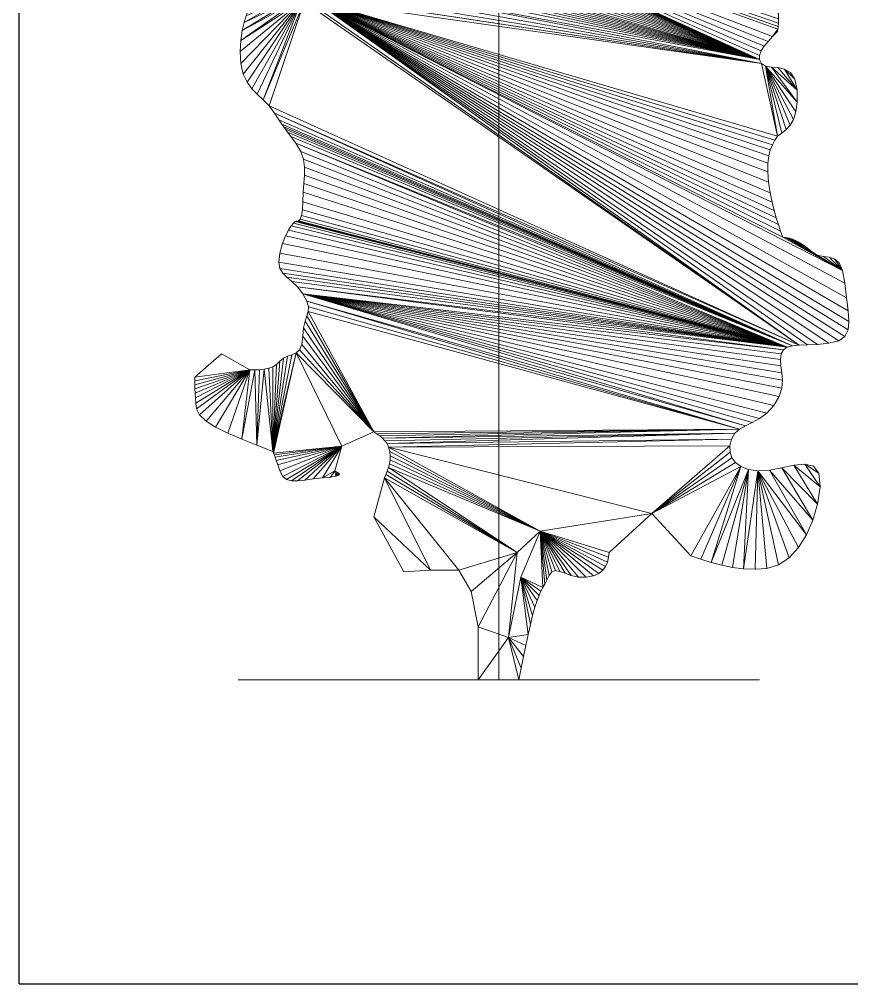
# Model space of a CAD drawing. Header units: metres. Extents: x 42 to 294, y -52 to 32.
# Drawn here: x 262.867 to 263.964, y 8.492 to 9.762 of the extents above; entities that cross this region are included whole.
import ezdxf

# ---------------------------------------------------------------- set-up
doc = ezdxf.new("R2010")
doc.units = ezdxf.units.M
doc.header["$LTSCALE"] = 0.15
doc.layers.add('A-WALL', color=2, linetype='Continuous', lineweight=30)
doc.layers.add('L-PLNTBEM', color=3, linetype='Continuous', lineweight=9)

# ---------------------------------------------------------------- blocks, each defined once
blk = doc.blocks.new('RPC Tree - Deciduous - Gray Birch - 1_5 Meter-18-Este')
at = {"layer": 'L-PLNTBEM'}
mesh = blk.add_polyface(dxfattribs=at)
corners = [(-8.4552, 10.2732), (-8.4412, 10.3035), (-8.1775, 10.344), (-8.1545, 10.3241), (-8.151, 10.3175), (-8.1496, 10.3082), (-8.1484, 10.2976), (-8.145, 10.288), (-8.1397, 10.279), (-8.133, 10.2707), (-8.4832, 10.2545), (-8.1077, 10.2475), (-8.6114, 10.1472), (-8.0559, 10.1791), (-8.0571, 10.1743), (-8.0575, 10.1694), (-8.0572, 10.1637), (-8.0563, 10.1566), (-8.0639, 10.0349), (-8.0703, 10.0322), (-8.6155, 10.1457), (-8.1056, 9.9169), (-8.4491, 10.1013), (-8.4491, 10.1199), (-8.4491, 10.1192), (-8.4491, 10.1426), (-8.4491, 10.1332), (-8.4491, 10.0703), (-8.4491, 10.0853), (-8.4491, 10.0724), (-8.4491, 10.0633), (-8.4491, 10.0562), (-8.4491, 10.049), (-8.4491, 10.0417), (-8.4491, 10.012), (-8.4491, 10.1208), (-8.4491, 10.1225), (-8.4491, 10), (-8.4491, 10.1776), (-8.4491, 10.1694), (-8.4491, 10.0525), (-8.4491, 10.0446), (-8.4491, 10.0361), (-8.4491, 10), (-8.4491, 10.1962), (-8.4491, 10.1966), (-8.4491, 10), (-8.4491, 10.1967), (-8.4491, 10), (-8.4491, 10.196), (-8.4491, 10.1627), (-8.4491, 10), (-8.4491, 10.1572)]
mesh.append_faces([[corners[k] for k in face] for face in [(37, 38, 39), (25, 27, 40)]], dxfattribs={"vtx0": -1})
mesh.append_faces([[corners[k] for k in face] for face in [(12, 10, 11), (12, 11, 13), (22, 23, 24), (28, 22, 24), (29, 28, 24), (30, 29, 24), (31, 30, 24), (32, 31, 24), (33, 32, 24), (34, 24, 35), (34, 35, 36)]], dxfattribs={"vtx0": -1, "vtx1": -1, "vtx2": -1})
mesh.append_faces([[corners[k] for k in face] for face in [(0, 3, 4), (0, 4, 5), (0, 5, 6), (0, 6, 7), (0, 7, 8), (0, 8, 9), (12, 13, 14), (12, 14, 15), (12, 15, 16), (12, 16, 17), (12, 18, 19), (25, 41, 42)]], dxfattribs={"vtx0": -1, "vtx2": -1})
mesh.append_faces([[corners[k] for k in face] for face in [(0, 1, 2), (10, 0, 11), (20, 12, 21)]], dxfattribs={"vtx1": -1, "vtx2": -1})
mesh.append_faces([[corners[k] for k in face] for face in [(25, 26, 27), (25, 40, 41), (43, 44, 45), (46, 45, 47), (48, 47, 49), (37, 39, 50), (51, 50, 52)]], dxfattribs={"vtx2": -1})
mesh = blk.add_polyface(dxfattribs=at)
corners = [(-8.6238, 10.1421), (-8.6196, 10.144), (-8.1056, 9.9169), (-8.6283, 10.1397), (-8.6331, 10.1368), (-8.6384, 10.1331), (-8.6441, 10.1286), (-8.6488, 10.123), (-8.6512, 10.1163), (-8.6482, 10.0913), (-8.6505, 10.1003), (-8.6452, 10.0821), (-8.6418, 10.0726), (-8.6418, 10.0671), (-8.6418, 10.0616), (-8.642, 10.056), (-8.6422, 10.0504), (-8.6426, 10.0447), (-8.6432, 10.0389), (-8.6441, 10.0329), (-8.6472, 10.0265), (-8.4491, 10.1622), (-8.4491, 10.1846), (-8.4491, 10.1192), (-8.4491, 10.1404), (-8.4491, 10.1199), (-8.4491, 10.1955), (-8.4491, 10.1665), (-8.4491, 10.1995), (-8.4491, 10.1747), (-8.4491, 10.1962), (-8.4491, 10.15), (-8.4491, 10.158), (-8.4491, 10.1426), (-8.4491, 10.1363), (-8.4491, 10.1314), (-8.4491, 10.1276), (-8.4491, 9.4634), (-8.4491, 10.1225), (-8.4491, 10.1248), (-8.4491, 10), (-8.4491, 10.1752)]
mesh.append_faces([[corners[k] for k in face] for face in [(29, 26, 30), (40, 37, 30)]], dxfattribs={"vtx0": -1, "vtx1": -1})
mesh.append_faces([[corners[k] for k in face] for face in [(21, 22, 23), (24, 21, 23), (25, 24, 23), (26, 27, 28), (31, 32, 29), (33, 31, 30), (34, 33, 30), (35, 34, 30), (36, 35, 30), (37, 38, 39), (37, 36, 30), (32, 27, 26), (32, 26, 29), (27, 41, 28)]], dxfattribs={"vtx0": -1, "vtx1": -1, "vtx2": -1})
mesh.append_faces([[corners[k] for k in face] for face in [(31, 29, 30)]], dxfattribs={"vtx0": -1, "vtx2": -1})
mesh.append_faces([[corners[k] for k in face] for face in [(0, 1, 2), (3, 0, 2), (4, 3, 2), (5, 4, 2), (6, 5, 2), (7, 6, 2), (8, 7, 2), (9, 10, 2), (11, 9, 2), (12, 11, 2), (13, 12, 2), (14, 13, 2), (15, 14, 2), (16, 15, 2), (17, 16, 2), (18, 17, 2), (19, 18, 2), (20, 19, 2)]], dxfattribs={"vtx1": -1, "vtx2": -1})
mesh = blk.add_polyface(dxfattribs=at)
corners = [(-8.6196, 10.144), (-8.6155, 10.1457), (-8.1056, 9.9169), (-8.6927, 9.9955), (-8.103, 9.9117), (-8.082, 9.816), (-8.0855, 9.8105), (-8.0887, 9.8045), (-8.0915, 9.7978), (-8.0936, 9.7899), (-8.0948, 9.7805), (-8.4491, 9.8534), (-8.4491, 9.8659), (-8.4491, 9.9235), (-8.4491, 9.8394), (-8.4491, 9.9185), (-8.4491, 9.8256), (-8.4491, 9.814), (-8.4491, 9.9152), (-8.4491, 9.7956), (-8.4491, 9.914), (-8.4491, 9.788), (-8.4491, 9.9134), (-8.4491, 9.9123), (-8.4491, 9.781), (-8.4491, 9.9116), (-8.4491, 9.7524), (-8.4491, 9.9121), (-8.4491, 9.7379), (-8.4491, 9.9148), (-8.4491, 9.9726), (-8.4491, 9.8591), (-8.4491, 9.8529), (-8.4491, 9.9789), (-8.4491, 9.8461), (-8.4491, 9.9857), (-8.4491, 9.8384), (-8.4491, 9.2797), (-8.4491, 10.196), (-8.4491, 10.1941), (-8.4491, 10.1906), (-8.4491, 10.1853), (-8.4491, 10.1776), (-8.4491, 10.1572), (-8.4491, 10.1527), (-8.4491, 10.1489), (-8.4491, 10.1456), (-8.4491, 10.1426), (-8.4491, 9.9933), (-8.4491, 9.8293), (-8.4491, 10), (-8.4491, 9.5324), (-8.4491, 10), (-8.4491, 10), (-8.4491, 9.6891), (-8.4491, 10.0009), (-8.4491, 9.6845), (-8.4491, 9.5865), (-8.4491, 10), (-8.4491, 10), (-8.4491, 10), (-8.4491, 9.8184), (-8.4491, 10), (-8.4491, 10), (-8.4491, 9.6784)]
mesh.append_faces([[corners[k] for k in face] for face in [(50, 51, 47), (55, 56, 63)]], dxfattribs={"vtx0": -1, "vtx1": -1})
mesh.append_faces([[corners[k] for k in face] for face in [(3, 4, 5), (3, 6, 7), (3, 7, 8), (3, 8, 9), (3, 9, 10), (11, 12, 13), (14, 11, 15), (16, 14, 15), (17, 16, 18), (19, 18, 20), (21, 20, 22), (21, 22, 23), (24, 23, 25), (26, 25, 27), (28, 27, 29), (30, 31, 32), (33, 32, 34), (35, 34, 36), (48, 36, 49), (52, 53, 54), (57, 58, 59), (60, 49, 61), (62, 63, 64)]], dxfattribs={"vtx0": -1, "vtx1": -1, "vtx2": -1})
mesh.append_faces([[corners[k] for k in face] for face in [(37, 38, 39), (37, 39, 40), (37, 40, 41), (37, 41, 42), (37, 43, 44), (37, 44, 45), (37, 45, 46), (37, 46, 47)]], dxfattribs={"vtx0": -1, "vtx2": -1})
mesh.append_faces([[corners[k] for k in face] for face in [(0, 1, 2), (55, 52, 56)]], dxfattribs={"vtx1": -1, "vtx2": -1})
mesh = blk.add_polyface(dxfattribs=at)
corners = [(-8.4491, 9.9681), (-8.4491, 9.9746), (-8.4491, 9.9731), (-8.4491, 9.9713), (-8.4491, 9.9691), (-8.4491, 10.0344), (-8.4491, 10.0417), (-8.4491, 10.1192), (-8.4491, 10.0269), (-8.4491, 10.0195), (-8.4491, 10.012), (-8.4491, 9.9662), (-8.4491, 9.9614), (-8.4491, 9.9625), (-8.4491, 9.9576), (-8.4491, 9.9543), (-8.4491, 9.9513), (-8.4491, 10), (-8.4491, 10), (-8.4491, 10.1966), (-8.4491, 10), (-8.4491, 10.1967), (-8.4491, 10), (-8.4491, 10), (-8.4491, 10.1627), (-8.4491, 10.0678), (-8.4491, 10.0658), (-8.4491, 10.0628), (-8.4491, 10.0692), (-8.4491, 10.0703), (-8.4491, 10.0585), (-8.4491, 10.0525), (-8.4491, 10.1426), (-8.4491, 10.0361), (-8.4491, 10.0285), (-8.4491, 10.0215), (-8.4491, 10.0147), (-8.4491, 10.008), (-8.4491, 10), (-8.4491, 10.0009), (-8.4491, 10), (-8.4491, 10), (-8.4491, 10.1962), (-8.4491, 10), (-8.4491, 10), (-8.4491, 10), (-8.4491, 10), (-8.4491, 10), (-8.4491, 10), (-8.4491, 10), (-8.4491, 10), (-8.4491, 10)]
mesh.append_faces([[corners[k] for k in face] for face in [(25, 26, 27), (28, 25, 27), (29, 28, 27), (29, 27, 30), (29, 30, 31), (32, 36, 37)]])
mesh.append_faces([[corners[k] for k in face] for face in [(32, 35, 36), (18, 41, 42), (41, 43, 42), (46, 47, 32)]], dxfattribs={"vtx0": -1})
mesh.append_faces([[corners[k] for k in face] for face in [(17, 18, 19), (20, 17, 21), (22, 23, 24)]], dxfattribs={"vtx0": -1, "vtx1": -1})
mesh.append_faces([[corners[k] for k in face] for face in [(0, 1, 2), (0, 2, 3), (0, 3, 4), (5, 6, 7), (8, 5, 7), (9, 8, 7), (10, 9, 7), (0, 4, 11), (12, 0, 11), (12, 11, 13), (12, 13, 14), (15, 12, 14), (15, 14, 16)]], dxfattribs={"vtx0": -1, "vtx1": -1, "vtx2": -1})
mesh.append_faces([[corners[k] for k in face] for face in [(32, 33, 34), (32, 34, 35), (38, 39, 40)]], dxfattribs={"vtx0": -1, "vtx2": -1})
mesh.append_faces([[corners[k] for k in face] for face in [(37, 39, 38), (39, 48, 49), (39, 49, 50), (39, 50, 51)]], dxfattribs={"vtx1": -1})
mesh.append_faces([[corners[k] for k in face] for face in [(32, 37, 38), (44, 32, 45)]], dxfattribs={"vtx2": -1})
mesh = blk.add_polyface(dxfattribs=at)
corners = [(-8.4491, 9.8041), (-8.4491, 9.814), (-8.4491, 9.9152), (-8.4491, 9.7956), (-8.4491, 9.788), (-8.4491, 9.914), (-8.4491, 9.781), (-8.4491, 9.9123), (-8.4491, 9.7741), (-8.4491, 9.9116), (-8.4491, 9.7678), (-8.4491, 9.7626), (-8.4491, 9.7577), (-8.4491, 9.7524), (-8.4491, 9.746), (-8.4491, 9.9121), (-8.4491, 9.7379), (-8.4491, 9.7274), (-8.4491, 9.9148), (-8.4491, 9.7148), (-8.4491, 9.9206), (-8.4491, 9.701), (-8.4491, 9.6865), (-8.4491, 9.9303), (-8.4491, 9.6564), (-8.4491, 9.9423), (-8.4491, 9.5876), (-8.4491, 9.9541), (-8.4491, 9.4634), (-8.4491, 9.9658), (-8.4491, 9.9774), (-8.4491, 9.9889), (-8.4491, 10.0005), (-8.4491, 9.2797), (-8.4491, 10), (-8.4491, 10.196), (-8.4491, 10), (-8.4491, 10.1572), (-8.4491, 10), (-8.4491, 10.1426), (-8.4491, 10), (-8.4491, 9.5471), (-8.4491, 10), (-8.4491, 9.8081), (-8.4491, 9.8004), (-8.4491, 9.6891), (-8.4491, 9.8184), (-8.4491, 10), (-8.4491, 9.6845), (-8.4491, 9.6784), (-8.4491, 9.6703), (-8.4491, 10), (-8.4491, 9.6602), (-8.4491, 10.1776), (-8.4491, 10), (-8.4491, 10), (-8.4491, 10)]
mesh.append_faces([[corners[k] for k in face] for face in [(38, 33, 39)]], dxfattribs={"vtx0": -1, "vtx1": -1})
mesh.append_faces([[corners[k] for k in face] for face in [(0, 1, 2), (3, 0, 2), (4, 3, 5), (6, 4, 7), (8, 6, 9), (10, 8, 9), (11, 10, 9), (12, 11, 9), (13, 12, 9), (14, 13, 15), (16, 14, 15), (17, 16, 18), (19, 17, 18), (19, 18, 20), (21, 19, 20), (22, 21, 20), (22, 20, 23), (24, 23, 25), (26, 25, 27), (28, 27, 29), (28, 29, 30), (28, 30, 31), (28, 31, 32), (33, 34, 35), (33, 36, 37), (40, 41, 42), (43, 44, 45), (46, 43, 45), (47, 48, 49), (39, 49, 50), (51, 50, 52), (33, 53, 54), (55, 46, 45), (56, 45, 48)]], dxfattribs={"vtx0": -1, "vtx1": -1, "vtx2": -1})
mesh = blk.add_polyface(dxfattribs=at)
corners = [(-8.0479, 10.0501), (-8.0493, 10.0376), (-8.0568, 10.0365), (-8.0639, 10.0349), (-8.0465, 10.0624), (-8.0815, 9.9567), (-8.082, 9.9536), (-8.0884, 9.9472), (-8.6114, 10.1472), (-8.0703, 10.0322), (-8.0756, 10.028), (-8.0796, 10.0216), (-8.0818, 10.0125), (-8.082, 10.0003), (-8.082, 10), (-8.0812, 9.9878), (-8.0808, 9.978), (-8.0807, 9.9704), (-8.0808, 9.9647), (-8.0811, 9.9602), (-8.0944, 9.9407), (-8.0996, 9.9344), (-8.1034, 9.9283), (-8.1056, 9.9224), (-8.1056, 9.9169), (-8.6538, 10.0194), (-8.103, 9.9117), (-8.0727, 9.9044), (-8.065, 9.8999), (-8.0592, 9.8912), (-8.0563, 9.8767), (-8.0814, 9.9062), (-8.0901, 9.907), (-8.0563, 9.8606), (-8.0976, 9.9083), (-8.058, 9.8479), (-8.0611, 9.8381), (-8.0653, 9.8306), (-8.0704, 9.8248), (-8.0761, 9.8201), (-8.082, 9.816), (-8.6927, 9.9955), (-8.0855, 9.8105)]
mesh.append_faces([[corners[k] for k in face] for face in [(5, 6, 7), (8, 15, 16), (8, 16, 17), (8, 17, 18), (8, 18, 19), (8, 19, 5), (8, 5, 7), (8, 7, 20), (8, 20, 21), (8, 21, 22), (8, 22, 23), (8, 23, 24), (25, 24, 26), (27, 28, 29), (27, 29, 30), (31, 27, 30), (32, 31, 30), (32, 30, 33), (34, 32, 33), (34, 33, 35), (34, 35, 36), (34, 36, 37), (34, 37, 38), (34, 38, 39), (26, 34, 40), (41, 40, 42), (8, 14, 15)]], dxfattribs={"vtx0": -1, "vtx1": -1, "vtx2": -1})
mesh.append_faces([[corners[k] for k in face] for face in [(0, 2, 3), (8, 9, 10), (8, 10, 11), (8, 11, 12), (8, 12, 13), (8, 13, 14)]], dxfattribs={"vtx0": -1, "vtx2": -1})
mesh.append_faces([[corners[k] for k in face] for face in [(4, 0, 3)]], dxfattribs={"vtx1": -1, "vtx2": -1})
mesh.append_faces([[corners[k] for k in face] for face in [(0, 1, 2)]], dxfattribs={"vtx2": -1})
mesh = blk.add_polyface(dxfattribs=at)
corners = [(-8.4491, 9.9513), (-8.4491, 9.9023), (-8.4491, 9.872), (-8.4491, 9.9563), (-8.4491, 9.9615), (-8.4491, 9.9669), (-8.4491, 9.8654), (-8.4491, 9.9726), (-8.4491, 9.8591), (-8.4491, 9.9543), (-8.4491, 9.9513), (-8.4491, 9.9441), (-8.4491, 9.9467), (-8.4491, 9.9368), (-8.4491, 9.9383), (-8.4491, 9.9298), (-8.4491, 9.929), (-8.4491, 9.9235), (-8.4491, 9.9187), (-8.4491, 9.908), (-8.4491, 9.8978), (-8.4491, 9.8877), (-8.4491, 9.8772), (-8.4491, 9.8659), (-8.4491, 9.8534), (-8.4491, 9.9185), (-8.4491, 9.8256), (-8.4491, 9.9152), (-8.4491, 9.9789), (-8.4491, 9.8529), (-8.4491, 9.9857), (-8.4491, 9.8461), (-8.4491, 9.4634), (-8.4491, 10.012), (-8.4491, 10.1225), (-8.4491, 10.1248), (-8.4491, 10.1276), (-8.4491, 9.9933), (-8.4491, 9.8384), (-8.4491, 10), (-8.4491, 9.5744), (-8.4491, 10.1426), (-8.4491, 10), (-8.4491, 10), (-8.4491, 9.8293), (-8.4491, 10), (-8.4491, 9.8184), (-8.4491, 9.6703), (-8.4491, 10), (-8.4491, 10), (-8.4491, 9.5324), (-8.4491, 10), (-8.4491, 10), (-8.4491, 9.6784)]
mesh.append_faces([[corners[k] for k in face] for face in [(39, 40, 41), (41, 47, 48)]], dxfattribs={"vtx0": -1, "vtx1": -1})
mesh.append_faces([[corners[k] for k in face] for face in [(0, 1, 2), (3, 0, 2), (4, 3, 2), (5, 4, 2), (5, 2, 6), (7, 5, 6), (7, 6, 8), (9, 10, 11), (12, 9, 11), (12, 11, 13), (14, 12, 13), (14, 13, 15), (16, 14, 15), (16, 15, 17), (18, 16, 17), (19, 18, 17), (20, 19, 17), (21, 20, 17), (22, 21, 17), (23, 22, 17), (24, 17, 25), (26, 25, 27), (28, 7, 29), (30, 28, 31), (32, 33, 34), (32, 35, 36), (37, 30, 38), (42, 43, 44), (45, 42, 46), (41, 52, 53), (43, 37, 44)]], dxfattribs={"vtx0": -1, "vtx1": -1, "vtx2": -1})
mesh.append_faces([[corners[k] for k in face] for face in [(40, 49, 41), (50, 51, 41)]], dxfattribs={"vtx0": -1, "vtx2": -1})
mesh = blk.add_polyface(dxfattribs=at)
corners = [(-8.6516, 10.1086), (-8.6512, 10.1163), (-8.1056, 9.9169), (-8.6505, 10.1003), (-8.6538, 10.0194), (-8.6472, 10.0265), (-8.6627, 10.0122), (-8.103, 9.9117), (-8.6729, 10.0055), (-8.6833, 9.9997), (-8.6828, 10), (-8.6927, 9.9955), (-8.7767, 10.0011), (-8.7714, 10.0063), (-8.7625, 10.0088), (-8.7792, 9.9947), (-8.7771, 10), (-8.7491, 10.0073), (-8.7799, 9.9884), (-8.7797, 9.9835), (-8.7794, 9.9816), (-8.7353, 10.0035), (-8.7255, 10), (-8.7801, 9.9797), (-8.782, 9.9743), (-8.7845, 9.9658), (-8.7254, 10), (-8.787, 9.9549), (-8.7185, 9.9971), (-8.7135, 9.9949), (-8.7889, 9.9419), (-8.7094, 9.9934), (-8.7897, 9.9273), (-8.7887, 9.9117), (-8.7856, 9.8976), (-8.7807, 9.8869), (-8.7744, 9.8784), (-8.7672, 9.8711), (-8.7595, 9.864), (-8.7052, 9.9928), (-8.7517, 9.8561)]
mesh.append_faces([[corners[k] for k in face] for face in [(9, 10, 7), (11, 9, 7), (15, 16, 14), (18, 15, 17), (19, 18, 17), (20, 19, 17), (23, 20, 22), (24, 23, 22), (25, 24, 22), (27, 25, 28), (27, 28, 29), (30, 27, 29), (30, 29, 31), (32, 30, 31), (33, 32, 31), (34, 33, 31), (35, 34, 31), (36, 35, 31), (37, 36, 31), (38, 37, 31), (38, 31, 39), (40, 38, 39), (25, 26, 28)]], dxfattribs={"vtx0": -1, "vtx1": -1, "vtx2": -1})
mesh.append_faces([[corners[k] for k in face] for face in [(15, 14, 17), (20, 17, 21), (20, 21, 22), (25, 22, 26)]], dxfattribs={"vtx0": -1, "vtx2": -1})
mesh.append_faces([[corners[k] for k in face] for face in [(0, 1, 2), (3, 0, 2), (4, 5, 2), (6, 4, 7), (8, 6, 7), (16, 12, 14), (10, 8, 7)]], dxfattribs={"vtx1": -1, "vtx2": -1})
mesh.append_faces([[corners[k] for k in face] for face in [(12, 13, 14)]], dxfattribs={"vtx2": -1})
mesh = blk.add_polyface(dxfattribs=at)
corners = [(-8.1322, 9.4303), (-8.6138, 9.4265), (-8.7002, 9.5852), (-8.0743, 9.5348), (-8.7071, 9.6085), (-8.7143, 9.6178), (-8.0693, 9.5383), (-8.7215, 9.6246), (-8.7281, 9.6301), (-8.7335, 9.6354), (-8.7302, 9.6847), (-8.7262, 9.6923), (-8.7225, 9.6978), (-8.7193, 9.7015), (-8.7172, 9.7035), (-8.7159, 9.7039), (-8.7146, 9.7039), (-8.7127, 9.7046), (-8.7107, 9.7069), (-8.7089, 9.7114), (-8.7076, 9.7188), (-8.7071, 9.7297), (-8.7066, 9.7422), (-8.7057, 9.7538), (-8.7049, 9.7647), (-8.7049, 9.7752), (-8.7064, 9.7855), (-8.71, 9.796), (-8.7164, 9.8067), (-8.0623, 9.54), (-8.723, 9.8156), (-8.7273, 9.8213), (-8.7301, 9.825), (-8.7324, 9.8281), (-8.735, 9.8318), (-8.0533, 9.5408), (-8.7517, 9.8561), (-8.7052, 9.9928), (-8.7001, 9.9933), (-8.6927, 9.9955), (-8.4491, 9.4634), (-8.4491, 9.4636), (-8.4491, 9.9541), (-8.4491, 10.0005), (-8.4491, 10.012), (-8.4491, 10), (-8.4491, 9.4592), (-8.4491, 10)]
mesh.append_faces([[corners[k] for k in face] for face in [(0, 1, 2), (3, 4, 5), (6, 5, 7), (6, 7, 8), (6, 8, 9), (6, 10, 11), (6, 11, 12), (6, 12, 13), (6, 13, 14), (6, 14, 15), (6, 15, 16), (6, 16, 17), (6, 17, 18), (6, 18, 19), (6, 19, 20), (6, 20, 21), (6, 21, 22), (6, 22, 23), (6, 23, 24), (6, 24, 25), (6, 25, 26), (6, 26, 27), (6, 27, 28), (29, 28, 30), (29, 30, 31), (29, 31, 32), (29, 32, 33), (29, 33, 34), (35, 36, 37), (35, 37, 38), (35, 38, 39), (40, 41, 42), (40, 43, 44), (45, 46, 47), (46, 40, 47)]], dxfattribs={"vtx0": -1, "vtx1": -1, "vtx2": -1})
mesh = blk.add_polyface(dxfattribs=at)
corners = [(-8.0756, 9.4947), (-8.0765, 9.4843), (-8.7071, 9.6085), (-8.0764, 9.5045), (-8.0776, 9.5135), (-8.0773, 9.5292), (-8.0782, 9.5217), (-8.0743, 9.5348), (-8.0693, 9.5383), (-8.7143, 9.6178), (-8.0623, 9.54), (-8.7164, 9.8067), (-8.0533, 9.5408), (-8.7444, 9.8464), (-8.0423, 9.5412), (-8.6927, 9.9955), (-8.0294, 9.5418), (-8.0144, 9.5432), (-8.0012, 9.5464), (-7.9931, 9.5523), (-7.989, 9.5609), (-7.9879, 9.5721), (-7.989, 9.5861), (-7.9911, 9.6029), (-7.9934, 9.6225), (-7.9963, 9.6393), (-8.0976, 9.9083), (-8.0761, 9.8201), (-8.082, 9.816), (-8.0838, 9.7084), (-8.0809, 9.6995), (-8.078, 9.6911), (-8.075, 9.6831), (-8.071, 9.6825), (-8.0668, 9.6817), (-8.0069, 9.6544), (-8.0009, 9.6493), (-8.0139, 9.6565), (-8.0216, 9.6575), (-8.0296, 9.6595), (-8.0377, 9.6644), (-8.0451, 9.6705), (-8.0516, 9.6751), (-8.0573, 9.6783), (-8.0623, 9.6804)]
mesh.append_faces([[corners[k] for k in face] for face in [(0, 1, 2), (3, 0, 2), (4, 3, 2), (5, 6, 2), (7, 5, 2), (8, 7, 9), (10, 8, 11), (12, 10, 13), (14, 12, 15), (16, 14, 15), (17, 16, 15), (18, 17, 15), (19, 18, 15), (20, 19, 15), (21, 20, 15), (22, 21, 15), (23, 22, 15), (24, 23, 15), (25, 24, 15), (26, 27, 28), (15, 29, 30), (15, 30, 31), (15, 31, 32), (25, 15, 32), (25, 32, 33), (25, 33, 34), (35, 36, 25), (37, 35, 25), (38, 37, 25), (39, 38, 25), (39, 25, 34), (40, 39, 34), (41, 40, 34), (42, 41, 34), (43, 42, 34), (44, 43, 34)]], dxfattribs={"vtx0": -1, "vtx1": -1, "vtx2": -1})
mesh = blk.add_polyface(dxfattribs=at)
corners = [(-8.1243, 9.4346), (-8.1322, 9.4303), (-8.7019, 9.5989), (-8.1153, 9.4389), (-8.7071, 9.6085), (-8.1057, 9.4442), (-8.096, 9.4514), (-8.0867, 9.4615), (-8.0798, 9.4732), (-8.0765, 9.4843), (-8.0782, 9.5217), (-8.0776, 9.5135), (-8.6927, 9.9955), (-8.0948, 9.7805), (-8.0949, 9.7691), (-8.0937, 9.7554), (-8.0915, 9.7414), (-8.0891, 9.729), (-8.0866, 9.7181), (-8.0838, 9.7084), (-8.4491, 9.6059), (-8.4491, 9.615), (-8.4491, 9.9423), (-8.4491, 9.5989), (-8.4491, 9.5931), (-8.4491, 9.5876), (-8.4491, 9.5813), (-8.4491, 9.9541), (-8.4491, 9.5324), (-8.4491, 9.5175), (-8.4491, 10), (-8.4491, 9.743), (-8.4491, 9.7064), (-8.4491, 9.7021), (-8.4491, 9.7533), (-8.4491, 9.6986), (-8.4491, 9.7647), (-8.4491, 9.6956), (-8.4491, 9.7943), (-8.4491, 9.6926), (-8.4491, 9.8004), (-8.4491, 9.6891), (-8.4491, 9.6151), (-8.4491, 9.6061), (-8.4491, 9.5972), (-8.4491, 9.5865), (-8.4491, 9.6258), (-8.4491, 9.6373), (-8.4491, 9.6602), (-8.4491, 9.649), (-8.4491, 9.2797), (-8.4491, 9.2819), (-8.4491, 10), (-8.4491, 9.5612), (-8.4491, 9.5471), (-8.4491, 10), (-8.4491, 10)]
mesh.append_faces([[corners[k] for k in face] for face in [(0, 1, 2), (3, 0, 4), (5, 3, 4), (6, 5, 4), (7, 6, 4), (8, 7, 4), (9, 8, 4), (10, 11, 4), (12, 13, 14), (12, 14, 15), (12, 15, 16), (12, 16, 17), (12, 17, 18), (12, 18, 19), (20, 21, 22), (23, 20, 22), (24, 23, 22), (25, 24, 22), (26, 25, 27), (28, 29, 30), (31, 32, 33), (34, 33, 35), (36, 35, 37), (38, 37, 39), (40, 39, 41), (42, 43, 44), (42, 44, 45), (46, 42, 45), (47, 46, 45), (45, 48, 49), (47, 45, 49), (50, 51, 52), (53, 54, 55), (54, 28, 56), (29, 50, 30)]], dxfattribs={"vtx0": -1, "vtx1": -1, "vtx2": -1})
mesh = blk.add_polyface(dxfattribs=at)
corners = [(-8.4491, 9.4265), (-8.4491, 9.5156), (-8.4491, 9.5304), (-8.4491, 9.4377), (-8.4491, 9.5432), (-8.4491, 9.447), (-8.4491, 9.442), (-8.4491, 9.5543), (-8.4491, 9.4527), (-8.4491, 9.4592), (-8.4491, 9.5643), (-8.4491, 9.4636), (-8.4491, 9.5735), (-8.4491, 9.5813), (-8.4491, 9.6715), (-8.4491, 9.6865), (-8.4491, 9.9303), (-8.4491, 9.6564), (-8.4491, 9.6415), (-8.4491, 9.9423), (-8.4491, 9.6271), (-8.4491, 9.615), (-8.4491, 9.9541), (-8.4491, 10), (-8.4491, 9.2819), (-8.4491, 10), (-8.4491, 9.5744), (-8.4491, 9.5612), (-8.4491, 10), (-8.4491, 9.7254), (-8.4491, 9.7182), (-8.4491, 9.7118), (-8.4491, 9.7064), (-8.4491, 9.7337), (-8.4491, 9.743), (-8.4491, 9.7533), (-8.4491, 9.7021), (-8.4491, 9.7647), (-8.4491, 9.6986), (-8.4491, 9.775), (-8.4491, 9.6956), (-8.4491, 9.7827), (-8.4491, 9.7888), (-8.4491, 9.7943), (-8.4491, 9.8004), (-8.4491, 9.6926), (-8.4491, 9.4592), (-8.4491, 9.2797), (-8.4491, 10), (-8.4491, 10), (-8.4491, 10), (-8.4491, 10), (-8.4491, 9.5865), (-8.4491, 10), (-8.4491, 9.6602), (-8.4491, 10)]
mesh.append_faces([[corners[k] for k in face] for face in [(0, 1, 2), (3, 2, 4), (5, 6, 4), (5, 4, 7), (8, 5, 7), (9, 8, 7), (9, 7, 10), (11, 9, 10), (11, 10, 12), (11, 12, 13), (14, 15, 16), (17, 14, 16), (18, 17, 19), (20, 18, 19), (21, 20, 19), (11, 13, 22), (23, 24, 25), (26, 27, 28), (29, 30, 31), (29, 31, 32), (33, 29, 32), (34, 33, 32), (35, 34, 36), (37, 35, 38), (39, 37, 40), (41, 39, 40), (42, 41, 40), (43, 42, 40), (44, 43, 45), (24, 46, 25), (47, 23, 48), (47, 48, 49), (47, 50, 51), (52, 53, 54), (52, 26, 55)]], dxfattribs={"vtx0": -1, "vtx1": -1, "vtx2": -1})
mesh = blk.add_polyface(dxfattribs=at)
corners = [(-8.8493, 9.4988), (-8.8144, 9.5292), (-8.777, 9.5082), (-8.8493, 9.4938), (-8.8493, 9.4887), (-8.8492, 9.4833), (-8.8489, 9.4775), (-8.8485, 9.4713), (-8.8479, 9.4644), (-8.847, 9.4569), (-8.7876, 9.4169), (-8.7706, 9.5082), (-8.7676, 9.4089), (-8.7642, 9.5084), (-8.758, 9.5091), (-8.7467, 9.4009), (-8.7467, 9.5124), (-8.7417, 9.5155), (-8.7172, 9.7035), (-8.7164, 9.7041), (-8.7159, 9.7039), (-8.7374, 9.5198), (-8.7328, 9.5237), (-8.7273, 9.5261), (-8.7215, 9.528), (-8.7161, 9.5306), (-8.6138, 9.4265), (-8.7115, 9.5348), (-8.7083, 9.5417), (-8.7071, 9.5525), (-8.7062, 9.5638), (-8.7042, 9.5723), (-8.7019, 9.5792), (-8.7002, 9.5852), (-8.1322, 9.4303), (-8.6999, 9.5914), (-8.7019, 9.5989), (-8.1243, 9.4346), (-8.7071, 9.6085), (-8.0693, 9.5383), (-8.7335, 9.6354), (-8.7373, 9.6417), (-8.7388, 9.6502), (-8.7374, 9.6621), (-8.734, 9.6747), (-8.7302, 9.6847), (-8.0623, 9.54), (-8.735, 9.8318), (-8.7387, 9.8374), (-8.7444, 9.8464), (-8.0533, 9.5408), (-8.7517, 9.8561)]
mesh.append_faces([[corners[k] for k in face] for face in [(0, 1, 2), (3, 0, 2), (4, 3, 2), (5, 4, 2), (6, 5, 2), (7, 6, 2), (8, 7, 2), (9, 8, 2), (10, 2, 11), (12, 13, 14), (15, 16, 17), (18, 19, 20), (15, 17, 21), (15, 21, 22), (15, 22, 23), (15, 23, 24), (15, 24, 25), (26, 25, 27), (26, 27, 28), (26, 28, 29), (26, 29, 30), (26, 30, 31), (26, 31, 32), (26, 32, 33), (34, 33, 35), (34, 35, 36), (37, 36, 38), (39, 40, 41), (39, 41, 42), (39, 42, 43), (39, 43, 44), (39, 44, 45), (46, 47, 48), (46, 48, 49), (50, 49, 51)]], dxfattribs={"vtx0": -1, "vtx1": -1, "vtx2": -1})
mesh = blk.add_polyface(dxfattribs=at)
corners = [(-8.3945, 9.2959), (-8.5931, 9.3845), (-8.5923, 9.3897), (-8.5922, 9.3951), (-8.5928, 9.4009), (-8.1322, 9.4303), (-8.6059, 9.4213), (-8.6098, 9.424), (-8.6138, 9.4265), (-8.4491, 9.357), (-8.4491, 9.354), (-8.4491, 9.3182), (-8.4491, 9.358), (-8.4491, 9.3576), (-8.4491, 9.3561), (-8.4491, 9.3542), (-8.4491, 9.3822), (-8.4491, 9.3455), (-8.4491, 9.3833), (-8.4491, 9.3816), (-8.4491, 9.3845), (-8.4491, 9.3863), (-8.4491, 9.3888), (-8.4491, 9.3923), (-8.4491, 9.397), (-8.4491, 9.4032), (-8.4491, 9.4095), (-8.4491, 9.4144), (-8.4491, 9.4181), (-8.4491, 9.421), (-8.4491, 9.4232), (-8.4491, 9.425), (-8.4491, 9.4265), (-8.4491, 9.4301), (-8.4491, 9.5304), (-8.4491, 9.4337), (-8.4491, 9.4377), (-8.4491, 9.442), (-8.4491, 9.5432), (-8.4491, 9.2843), (-8.4491, 9.3612), (-8.4491, 9.3892), (-8.4491, 9.2796), (-8.4491, 9.4195), (-8.4491, 9.4314), (-8.4491, 9.4425), (-8.4491, 9.452), (-8.4491, 9.2819), (-8.4491, 9.4592)]
mesh.append_faces([[corners[k] for k in face] for face in [(0, 1, 2), (0, 2, 3), (0, 3, 4), (5, 6, 7), (5, 7, 8), (9, 10, 11), (12, 9, 11), (13, 12, 11), (14, 13, 11), (15, 14, 11), (16, 15, 17), (18, 16, 19), (20, 18, 19), (21, 20, 19), (22, 21, 19), (23, 22, 19), (24, 23, 19), (25, 24, 19), (26, 25, 19), (27, 26, 19), (28, 27, 19), (29, 28, 19), (30, 29, 19), (31, 30, 19), (32, 31, 19), (33, 32, 34), (35, 33, 34), (36, 35, 34), (37, 36, 38), (39, 40, 41), (42, 41, 43), (42, 43, 44), (42, 44, 45), (42, 45, 46), (47, 46, 48)]], dxfattribs={"vtx0": -1, "vtx1": -1, "vtx2": -1})
mesh = blk.add_polyface(dxfattribs=at)
corners = [(-8.66, 9.3722), (-8.659, 9.3708), (-8.6601, 9.3694), (-8.6637, 9.3681), (-8.6622, 9.3737), (-8.6651, 9.3752), (-8.6706, 9.367), (-8.8433, 9.4489), (-8.847, 9.4569), (-8.777, 9.5082), (-8.8347, 9.4409), (-8.822, 9.4329), (-8.806, 9.4249), (-8.7876, 9.4169), (-8.7676, 9.4089), (-8.7706, 9.5082), (-8.7642, 9.5084), (-8.7467, 9.4009), (-8.758, 9.5091), (-8.7521, 9.5103), (-8.7467, 9.5124), (-8.3945, 9.2959), (-8.5943, 9.3797), (-8.5931, 9.3845), (-8.6814, 9.3659), (-8.5928, 9.4009), (-8.5942, 9.4064), (-8.6558, 9.4079), (-8.6937, 9.3646), (-8.7046, 9.363), (-8.7462, 9.3998), (-8.7161, 9.5306), (-8.7456, 9.3984), (-8.714, 9.362), (-8.722, 9.362), (-8.7285, 9.3638), (-8.7337, 9.368), (-8.7374, 9.3752), (-8.7401, 9.3831), (-8.7421, 9.3891), (-8.7436, 9.3934), (-8.7448, 9.3964), (-8.6138, 9.4265)]
mesh.append_faces([[corners[k] for k in face] for face in [(0, 1, 2), (0, 2, 3), (4, 0, 3), (5, 4, 3), (5, 3, 6), (7, 8, 9), (10, 7, 9), (11, 10, 9), (12, 11, 9), (13, 12, 9), (14, 13, 15), (14, 15, 16), (17, 14, 18), (17, 18, 19), (17, 19, 20), (21, 22, 23), (5, 6, 24), (21, 25, 26), (27, 5, 24), (27, 24, 28), (27, 28, 29), (30, 17, 31), (32, 30, 31), (27, 29, 33), (27, 33, 34), (27, 34, 35), (27, 35, 36), (27, 36, 37), (27, 37, 38), (27, 38, 39), (27, 39, 40), (27, 40, 41), (27, 41, 32), (27, 32, 31), (42, 27, 31)]], dxfattribs={"vtx0": -1, "vtx1": -1, "vtx2": -1})
mesh = blk.add_polyface(dxfattribs=at)
corners = [(-8.4491, 9.4345), (-8.4491, 9.4352), (-8.4491, 9.4389), (-8.4491, 9.4359), (-8.4491, 9.4465), (-8.4491, 9.4382), (-8.4491, 9.4592), (-8.4491, 9.3542), (-8.4491, 9.336), (-8.4491, 9.3455), (-8.4491, 9.3822), (-8.4491, 9.3544), (-8.4491, 9.3622), (-8.4491, 9.3682), (-8.4491, 9.373), (-8.4491, 9.3774), (-8.4491, 9.3816), (-8.4491, 9.4265), (-8.4491, 9.3854), (-8.4491, 9.3891), (-8.4491, 9.3927), (-8.4491, 9.3962), (-8.4491, 9.4778), (-8.4491, 9.4982), (-8.4491, 9.5156), (-8.4491, 9.4732), (-8.4491, 9.4749), (-8.4491, 9.4753), (-8.4491, 9.4737), (-8.4491, 9.4708), (-8.4491, 9.4693), (-8.4491, 9.4616), (-8.4491, 9.4177), (-8.4491, 9.413), (-8.4491, 9.4078), (-8.4491, 9.4009), (-8.4491, 9.4227), (-8.4491, 9.4291), (-8.4491, 9.3947), (-8.4491, 9.4499), (-8.4491, 9.3854), (-8.4491, 9.2819), (-8.4491, 9.2796), (-8.4491, 9.452), (-8.4491, 9.3808), (-8.4491, 9.5175), (-8.4491, 9.2797)]
mesh.append_faces([[corners[k] for k in face] for face in [(0, 1, 2), (3, 0, 2), (3, 2, 4), (5, 3, 4), (5, 4, 6), (7, 8, 9), (10, 9, 11), (10, 11, 12), (10, 12, 13), (10, 13, 14), (10, 14, 15), (10, 15, 16), (17, 16, 18), (17, 18, 19), (17, 19, 20), (17, 20, 21), (17, 21, 5), (17, 5, 6), (17, 6, 22), (17, 22, 23), (17, 23, 24), (25, 26, 27), (25, 27, 28), (29, 25, 28), (29, 28, 30), (29, 30, 31), (32, 33, 34), (32, 34, 35), (36, 32, 35), (37, 36, 38), (31, 39, 40), (29, 31, 40), (41, 42, 43), (29, 40, 44), (45, 29, 46)]], dxfattribs={"vtx0": -1, "vtx1": -1, "vtx2": -1})
mesh = blk.add_polyface(dxfattribs=at)
corners = [(-8.0459, 9.3843), (-8.0345, 9.3814), (-8.0274, 9.3722), (-8.026, 9.3542), (-8.0603, 9.3829), (-8.0294, 9.3316), (-8.0764, 9.3794), (-8.0354, 9.3103), (-8.0926, 9.3761), (-8.1077, 9.3752), (-8.0438, 9.2909), (-8.1202, 9.3772), (-8.1267, 9.2463), (-8.1301, 9.3809), (-8.1692, 9.2546), (-8.1373, 9.3861), (-8.2476, 9.3192), (-8.1421, 9.3926), (-8.1445, 9.4001), (-8.1446, 9.4084), (-8.3945, 9.2959), (-8.5942, 9.4064), (-8.1426, 9.4172), (-8.5963, 9.4111), (-8.1384, 9.4248), (-8.5991, 9.415), (-8.6023, 9.4184), (-8.1322, 9.4303), (-8.6059, 9.4213), (-8.4491, 9.4227), (-8.4491, 9.4009), (-8.4491, 9.3947), (-8.4491, 9.4291), (-8.4491, 9.3912), (-8.4491, 9.3894), (-8.4491, 9.4378), (-8.4491, 9.3878), (-8.4491, 9.4499), (-8.4491, 9.3854), (-8.4491, 9.3365), (-8.4491, 9.3351), (-8.4491, 9.3313), (-8.4491, 9.3639), (-8.4491, 9.3566), (-8.4491, 9.2797), (-8.4491, 9.3729), (-8.4491, 9.3808), (-8.4491, 9.4708)]
mesh.append_faces([[corners[k] for k in face] for face in [(0, 1, 2), (0, 2, 3), (4, 0, 3), (4, 3, 5), (6, 4, 5), (6, 5, 7), (8, 6, 7), (9, 8, 10), (11, 9, 12), (13, 11, 14), (15, 13, 16), (17, 15, 16), (18, 17, 16), (19, 18, 16), (16, 20, 21), (19, 16, 21), (22, 19, 21), (22, 21, 23), (24, 22, 23), (24, 23, 25), (24, 25, 26), (27, 24, 26), (27, 26, 28), (29, 30, 31), (32, 31, 33), (32, 33, 34), (35, 32, 34), (35, 34, 36), (37, 35, 36), (37, 36, 38), (39, 40, 41), (42, 43, 44), (45, 42, 44), (46, 45, 44), (47, 46, 44)]], dxfattribs={"vtx0": -1, "vtx1": -1, "vtx2": -1})
mesh = blk.add_polyface(dxfattribs=at)
corners = [(-8.4491, 9.2983), (-8.4491, 9.2516), (-8.4491, 9.2679), (-8.4491, 9.2889), (-8.4491, 9.3023), (-8.4491, 9.1327), (-8.4491, 9.1233), (-8.4491, 9.1816), (-8.4491, 9.1676), (-8.4491, 9.1536), (-8.4491, 9.3066), (-8.4491, 9.1886), (-8.4491, 9.2166), (-8.4491, 9.2516), (-8.4491, 9.2539), (-8.4491, 9.205), (-8.4491, 9.212), (-8.4491, 9.2353), (-8.4491, 9.2423), (-8.4491, 9.2376), (-8.4491, 9.2586), (-8.4491, 9.2913), (-8.4491, 9.2973), (-8.4491, 9.3113), (-8.4491, 9.3169), (-8.4491, 9.3233), (-8.4491, 9.3051), (-8.4491, 9.3116), (-8.4491, 9.3311), (-8.4491, 9.3162), (-8.4491, 9.3402), (-8.4491, 9.3612), (-8.4491, 9.3486), (-8.4491, 9.3182), (-8.4491, 9.2843), (-8.4491, 9.354), (-8.4491, 9.2813), (-8.4491, 9.2446), (-8.4491, 9.2854), (-8.4491, 9.2898), (-8.4491, 9.2946), (-8.4491, 9.2998), (-8.4491, 9.3057), (-8.4491, 9.2977), (-8.4491, 9.3122), (-8.4491, 9.3034), (-8.4491, 9.3171), (-8.4491, 9.3266), (-8.4491, 9.3542), (-8.4491, 9.336), (-8.4491, 9.2796), (-8.4491, 9.3892)]
mesh.append_faces([[corners[k] for k in face] for face in [(0, 1, 2), (0, 2, 3), (4, 0, 3), (5, 6, 7), (8, 6, 9), (10, 4, 3), (11, 7, 12), (13, 12, 14), (15, 8, 16), (17, 15, 16), (18, 17, 19), (20, 18, 19), (21, 1, 0), (10, 3, 22), (23, 10, 22), (24, 23, 22), (25, 24, 26), (25, 26, 27), (28, 25, 27), (28, 27, 29), (30, 28, 29), (21, 0, 31), (32, 30, 33), (13, 14, 34), (35, 32, 33), (36, 20, 37), (38, 36, 37), (39, 38, 37), (40, 39, 37), (41, 40, 37), (42, 41, 43), (44, 42, 45), (46, 44, 47), (48, 46, 49), (50, 34, 51)]], dxfattribs={"vtx0": -1, "vtx1": -1, "vtx2": -1})
mesh = blk.add_polyface(dxfattribs=at)
corners = [(-8.4365, 9.156), (-8.4762, 9.1), (-8.4762, 9.17), (-8.4249, 9.2679), (-8.4855, 9.2166), (-8.5018, 9.2446), (-8.5391, 9.2446), (-8.5741, 9.2423), (-8.6138, 9.3146), (-8.5998, 9.3659), (-8.5978, 9.3704), (-8.596, 9.375), (-8.5943, 9.3797), (-8.3945, 9.2959), (-8.4491, 9.2353), (-8.4491, 9.2913), (-8.4491, 9.2633), (-8.4491, 9.1676), (-8.4491, 9.2843), (-8.4491, 9.1233), (-8.4491, 9.2469), (-8.4491, 9.205), (-8.4491, 9.2516), (-8.4491, 9.3169), (-8.4491, 9.2973), (-8.4491, 9.3051), (-8.4491, 9.3402), (-8.4491, 9.3162), (-8.4491, 9.3182), (-8.4491, 9.3542), (-8.4491, 9.3171), (-8.4491, 9.2813), (-8.4491, 9.2773), (-8.4491, 9.2586), (-8.4491, 9.3612), (-8.5277, 9.1), (-8.4491, 9.1), (-8.4491, 9.1), (-8.5277, 9.1), (-8.6, 9.1), (-8.6, 9.1), (-8.6637, 9.1), (-8.6637, 9.1), (-8.7168, 9.1), (-8.7168, 9.1), (-8.7574, 9.1), (-8.7832, 9.1), (-8.7923, 9.1), (-8.7832, 9.1), (-8.7574, 9.1)]
mesh.append_faces([[corners[k] for k in face] for face in [(0, 1, 2), (3, 2, 4), (3, 4, 5), (6, 7, 8), (6, 8, 9), (5, 6, 9), (3, 5, 9), (3, 9, 10), (3, 10, 11), (3, 11, 12), (13, 3, 12), (14, 15, 16), (17, 18, 19), (18, 17, 20), (14, 16, 21), (18, 20, 15), (15, 14, 22), (23, 24, 25), (26, 27, 28), (29, 28, 30), (31, 32, 33), (18, 15, 34), (35, 36, 37), (35, 37, 38), (39, 35, 38), (39, 38, 40), (39, 40, 41), (42, 39, 41), (43, 42, 41), (43, 41, 44), (43, 44, 45), (43, 45, 46), (43, 46, 47), (43, 47, 48), (43, 48, 49)]], dxfattribs={"vtx0": -1, "vtx1": -1, "vtx2": -1})
mesh = blk.add_polyface(dxfattribs=at)
corners = [(-8.3935, 9.2168), (-8.396, 9.2113), (-8.4202, 9.2353), (-8.391, 9.2216), (-8.3945, 9.2959), (-8.3884, 9.2262), (-8.3857, 9.2314), (-8.3829, 9.2376), (-8.3793, 9.2425), (-8.3746, 9.2439), (-8.3687, 9.2428), (-8.3617, 9.2404), (-8.3536, 9.2376), (-8.3443, 9.2355), (-8.3339, 9.2353), (-8.3243, 9.237), (-8.3171, 9.2401), (-8.3119, 9.2443), (-8.3084, 9.2494), (-8.3061, 9.2552), (-8.3046, 9.2615), (-8.3036, 9.2679), (-8.2476, 9.3192), (-8.0926, 9.3761), (-8.0354, 9.3103), (-8.0438, 9.2909), (-8.1077, 9.3752), (-8.0543, 9.2742), (-8.0666, 9.2609), (-8.0806, 9.2515), (-8.096, 9.2469), (-8.1116, 9.2458), (-8.1267, 9.2463), (-8.1202, 9.3772), (-8.1412, 9.2481), (-8.1553, 9.251), (-8.1692, 9.2546), (-8.1301, 9.3809), (-8.1828, 9.2588), (-8.1963, 9.2633), (-8.4491, 9.1), (-8.1059, 9.1), (-8.4491, 9.1)]
mesh.append_faces([[corners[k] for k in face] for face in [(0, 1, 2), (3, 0, 2), (3, 2, 4), (5, 3, 4), (6, 5, 4), (7, 6, 4), (8, 7, 4), (9, 8, 4), (10, 9, 4), (11, 10, 4), (12, 11, 4), (13, 12, 4), (14, 13, 4), (15, 14, 4), (16, 15, 4), (17, 16, 4), (18, 17, 4), (19, 18, 4), (20, 19, 4), (21, 20, 4), (22, 21, 4), (23, 24, 25), (26, 25, 27), (26, 27, 28), (26, 28, 29), (26, 29, 30), (26, 30, 31), (26, 31, 32), (33, 32, 34), (33, 34, 35), (33, 35, 36), (37, 36, 38), (37, 38, 39), (37, 39, 22), (40, 41, 42)]], dxfattribs={"vtx0": -1, "vtx1": -1, "vtx2": -1})
mesh = blk.add_polyface(dxfattribs=at)
corners = [(-8.4491, 9.2998), (-8.4491, 9.2446), (-8.4491, 9.2884), (-8.4491, 9.2928), (-8.4491, 9.2977), (-8.4491, 9.3057), (-8.4491, 9.3034), (-8.4491, 9.3122), (-8.4491, 9.3099), (-8.4491, 9.3177), (-8.4491, 9.3266), (-8.4491, 9.3171), (-8.4491, 9.336), (-8.4491, 9.3365), (-8.4491, 9.3313), (-8.4491, 9.3244), (-8.4491, 9.3364), (-8.4491, 9.3356), (-8.4491, 9.3137), (-8.4491, 9.3351), (-8.4491, 9.2983), (-8.4491, 9.3347), (-8.4491, 9.2819), (-8.4491, 9.3345), (-8.4491, 9.2688), (-8.4491, 9.2586), (-8.4491, 9.2511), (-8.4491, 9.246), (-8.4491, 9.2455), (-8.4491, 9.248), (-8.4491, 9.3347), (-8.4491, 9.2497), (-8.4491, 9.3352), (-8.4491, 9.3362), (-8.4491, 9.2496), (-8.4491, 9.2741), (-8.4491, 9.3379), (-8.4491, 9.3401), (-8.4491, 9.3428), (-8.4491, 9.3463), (-8.4491, 9.3508), (-8.4491, 9.3566), (-8.4491, 9.2797)]
mesh.append_faces([[corners[k] for k in face] for face in [(0, 1, 2), (0, 2, 3), (0, 3, 4), (5, 4, 6), (7, 6, 8), (7, 8, 9), (7, 9, 10), (11, 10, 12), (13, 14, 15), (16, 13, 15), (17, 16, 15), (17, 15, 18), (19, 17, 18), (19, 18, 20), (21, 19, 20), (21, 20, 22), (23, 21, 22), (23, 22, 24), (23, 24, 25), (23, 25, 26), (23, 26, 27), (23, 28, 29), (30, 23, 29), (30, 29, 31), (32, 30, 31), (33, 32, 31), (33, 31, 34), (33, 34, 35), (36, 33, 35), (37, 36, 35), (38, 37, 35), (39, 38, 35), (40, 39, 35), (41, 40, 35), (41, 35, 42)]], dxfattribs={"vtx0": -1, "vtx1": -1, "vtx2": -1})
mesh = blk.add_polyface(dxfattribs=at)
corners = [(-8.4491, 9.1327), (-8.4491, 9.1), (-8.4491, 9.1233), (-8.4491, 9.1886), (-8.4491, 9.1816), (-8.4491, 9.1), (-8.4491, 9.1536), (-8.4491, 9.2516), (-8.4491, 9.2166), (-8.4491, 9.1676), (-8.4491, 9.212), (-8.4491, 9.2353), (-8.4491, 9.2376), (-8.4491, 9.2586), (-8.4491, 9.2446), (-8.4491, 9.2796), (-8.4491, 9.2843), (-8.4491, 9.235), (-8.4491, 9.2399), (-8.4491, 9.2773), (-8.4491, 9.2302), (-8.4491, 9.2808), (-8.4491, 9.2259), (-8.4491, 9.2844), (-8.4491, 9.2221), (-8.4491, 9.2192), (-8.4491, 9.2173), (-8.4491, 9.2166), (-8.4491, 9.217), (-8.4491, 9.2179), (-8.4491, 9.2194), (-8.4491, 9.2212), (-8.4491, 9.2234), (-8.4491, 9.2258), (-8.4491, 9.2283), (-8.4491, 9.2884), (-8.4491, 9.2399), (-8.4491, 9.2501), (-8.4491, 9.2579), (-8.4491, 9.2467), (-8.4491, 9.2663), (-8.4491, 9.2496), (-8.4491, 9.2741), (-8.4491, 9.3345), (-8.4491, 9.246), (-8.4491, 9.2432), (-8.4491, 9.2423), (-8.4491, 9.2432), (-8.4491, 9.2455)]
mesh.append_faces([[corners[k] for k in face] for face in [(0, 1, 2), (3, 0, 4), (2, 1, 5), (2, 5, 6), (7, 3, 8), (9, 6, 10), (11, 10, 12), (13, 12, 14), (15, 7, 16), (17, 18, 19), (20, 17, 19), (20, 19, 21), (22, 20, 21), (22, 21, 23), (24, 22, 23), (25, 24, 23), (26, 25, 23), (27, 26, 23), (28, 27, 23), (29, 28, 23), (30, 29, 23), (31, 30, 23), (32, 31, 23), (33, 32, 23), (34, 33, 23), (14, 34, 23), (14, 23, 35), (36, 37, 38), (39, 36, 38), (39, 38, 40), (41, 40, 42), (43, 44, 45), (43, 45, 46), (43, 46, 47), (43, 47, 48)]], dxfattribs={"vtx0": -1, "vtx1": -1, "vtx2": -1})
mesh = blk.add_polyface(dxfattribs=at)
corners = [(-8.4195, 9.1155), (-8.4225, 9.1), (-8.4365, 9.156), (-8.4165, 9.1307), (-8.4135, 9.1455), (-8.4762, 9.1), (-8.4249, 9.2679), (-8.4762, 9.17), (-8.4105, 9.1596), (-8.4202, 9.2353), (-8.4075, 9.1728), (-8.4045, 9.1849), (-8.4015, 9.1956), (-8.3987, 9.2044), (-8.396, 9.2113), (-8.4491, 9.2186), (-8.4491, 9.2138), (-8.4491, 9.2073), (-8.4491, 9.2227), (-8.4491, 9.198), (-8.4491, 9.2269), (-8.4491, 9.188), (-8.4491, 9.2324), (-8.4491, 9.1803), (-8.4491, 9.1753), (-8.4491, 9.173), (-8.4491, 9.1739), (-8.4491, 9.1783), (-8.4491, 9.1863), (-8.4491, 9.1967), (-8.4491, 9.2076), (-8.4491, 9.2181), (-8.4491, 9.2276), (-8.4491, 9.2399), (-8.4491, 9.2353), (-8.4491, 9.2404), (-8.4491, 9.2423), (-8.4491, 9.2445), (-8.4491, 9.2501), (-8.4491, 9.2496), (-8.4491, 9.2467), (-8.4491, 9.2663)]
mesh.append_faces([[corners[k] for k in face] for face in [(0, 1, 2), (3, 0, 2), (4, 3, 2), (2, 1, 5), (6, 2, 7), (8, 4, 2), (8, 2, 9), (10, 8, 9), (11, 10, 9), (12, 11, 9), (13, 12, 9), (14, 13, 9), (15, 16, 17), (18, 15, 17), (18, 17, 19), (20, 18, 19), (20, 19, 21), (22, 20, 21), (22, 21, 23), (22, 23, 24), (22, 24, 25), (22, 25, 26), (22, 26, 27), (22, 27, 28), (22, 28, 29), (22, 29, 30), (22, 30, 31), (22, 31, 32), (33, 22, 32), (33, 32, 34), (33, 34, 35), (33, 35, 36), (33, 36, 37), (33, 37, 38), (39, 40, 41)]], dxfattribs={"vtx0": -1, "vtx1": -1, "vtx2": -1})

msp = doc.modelspace()

# ---------------------------------------------------------------- linework, layer by layer
at = {"layer": 'A-WALL'}
for q in [(262.8675, 9.7918), (267.8675, 8.4918)]:
    msp.add_line((262.8675, 8.4918), q, dxfattribs=at)

# ---------------------------------------------------------------- block references
at = {"layer": 'L-PLNTBEM'}
msp.add_blockref('RPC Tree - Deciduous - Gray Birch - 1_5 Meter-18-Este', (271.9481, -0.2082), dxfattribs=at)

doc.saveas('drawing.dxf')
